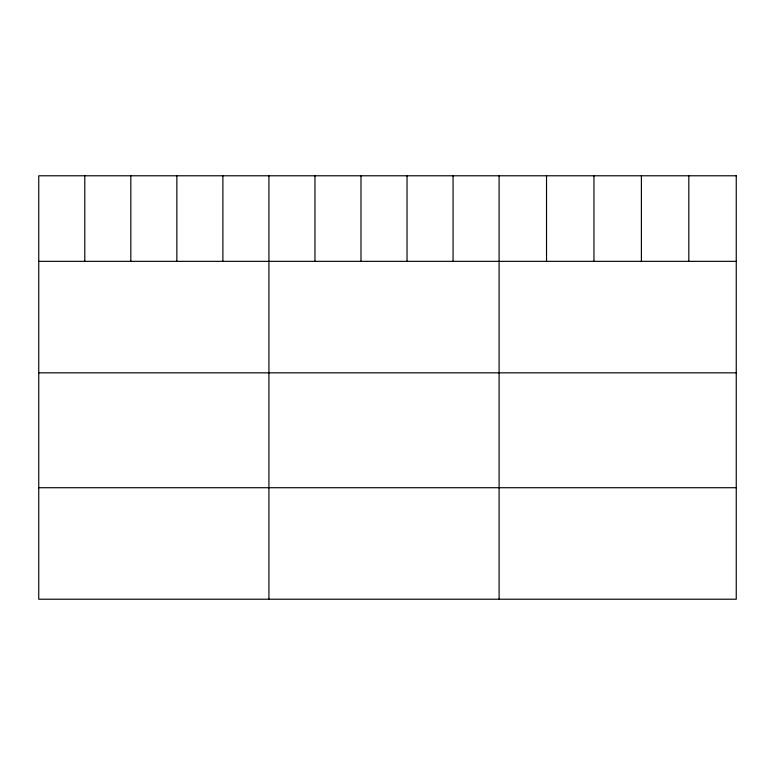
<?xml version="1.0" encoding="UTF-8"?>
<svg xmlns="http://www.w3.org/2000/svg" width="775" height="775" viewBox="0 0 775 775"><rect width="100%" height="100%" fill="white"/><g stroke="black" fill="none" stroke-linecap="round" stroke-linejoin="round"><path stroke-width="1.16" d="M38.75 261.34L736.25 261.34M38.75 372.843L736.25 372.843M38.75 487.717L736.25 487.717M688.82 175.78L688.82 261.34M641.39 175.78L641.39 261.34M593.96 175.78L593.96 261.34M546.53 175.78L546.53 261.34M499.1 175.78L499.1 599.22M453.065 175.78L453.065 261.34M407.03 175.78L407.03 261.34M360.995 175.78L360.995 261.34M314.96 175.78L314.96 261.34M268.925 175.78L268.925 599.22M222.89 175.78L222.89 261.34M176.855 175.78L176.855 261.34M130.82 175.78L130.82 261.34M84.785 175.78L84.785 261.34M736.25 175.78L38.75 175.78L38.75 599.22L736.25 599.22L736.25 175.78"/></g></svg>
